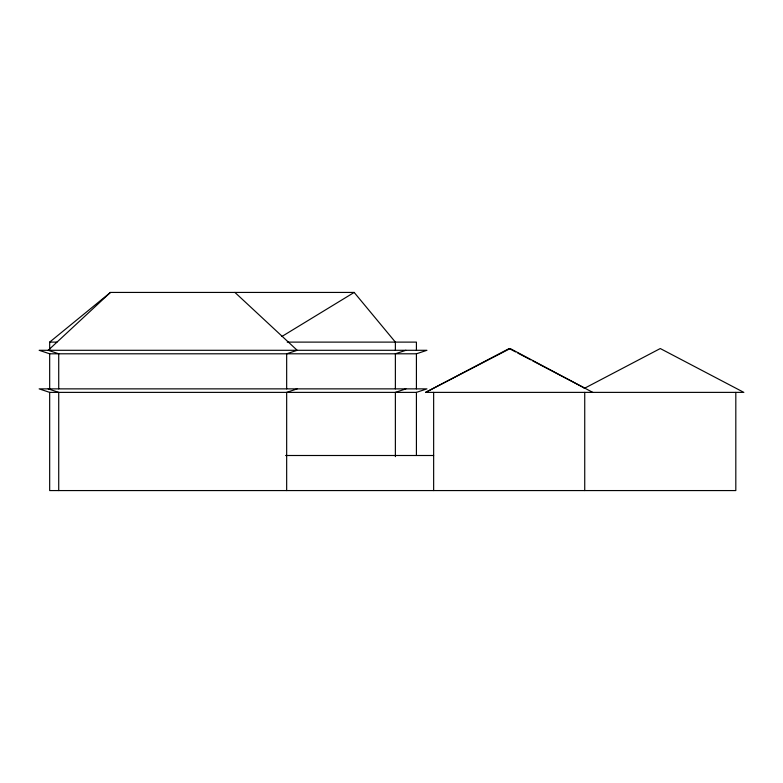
<?xml version="1.0" encoding="UTF-8"?>
<svg xmlns="http://www.w3.org/2000/svg" width="783" height="783" viewBox="0 0 783 783"><rect width="100%" height="100%" fill="white"/><g stroke="black" fill="none" stroke-linecap="round" stroke-linejoin="round"><path stroke-width="1.17" d="M395.376 350.295L395.376 342.112L354.17 292.431L110.452 292.431L48.213 350.295L58.725 353.799L58.725 388.867M49.672 350.295L49.672 342.112L110.452 292.431M281.929 336.455L354.17 292.431M584.196 388.446L660.275 348.543L743.85 392.381L425.609 392.381L509.195 348.543L515.615 351.91M425.609 392.381L510.173 348.543L592.77 392.381M405.897 350.295L395.376 353.799L395.376 388.867M297.188 388.867L286.666 392.381L286.666 490.569M416.419 353.799L426.941 350.295L39.15 350.295L49.672 353.799L416.419 353.799L416.419 388.867M405.897 388.867L395.376 392.381L395.376 456.626M416.419 392.381L426.941 388.867L39.15 388.867L49.672 392.381L416.419 392.381L416.419 455.5M49.672 342.112L56.963 342.112M287.224 342.112L416.419 342.112L416.419 350.295M285.599 455.5L433.645 455.5M48.213 388.867L58.725 392.381L58.725 490.569M517.759 353.035L530.62 359.779M532.763 360.904L585.263 388.446M234.939 292.431L297.188 350.295L286.666 353.799L286.666 388.867M735.814 392.381L735.814 490.569L49.672 490.569L49.672 392.381M584.735 392.381L584.735 490.569M433.645 392.381L433.645 490.569M49.672 353.799L49.672 388.867"/></g></svg>
